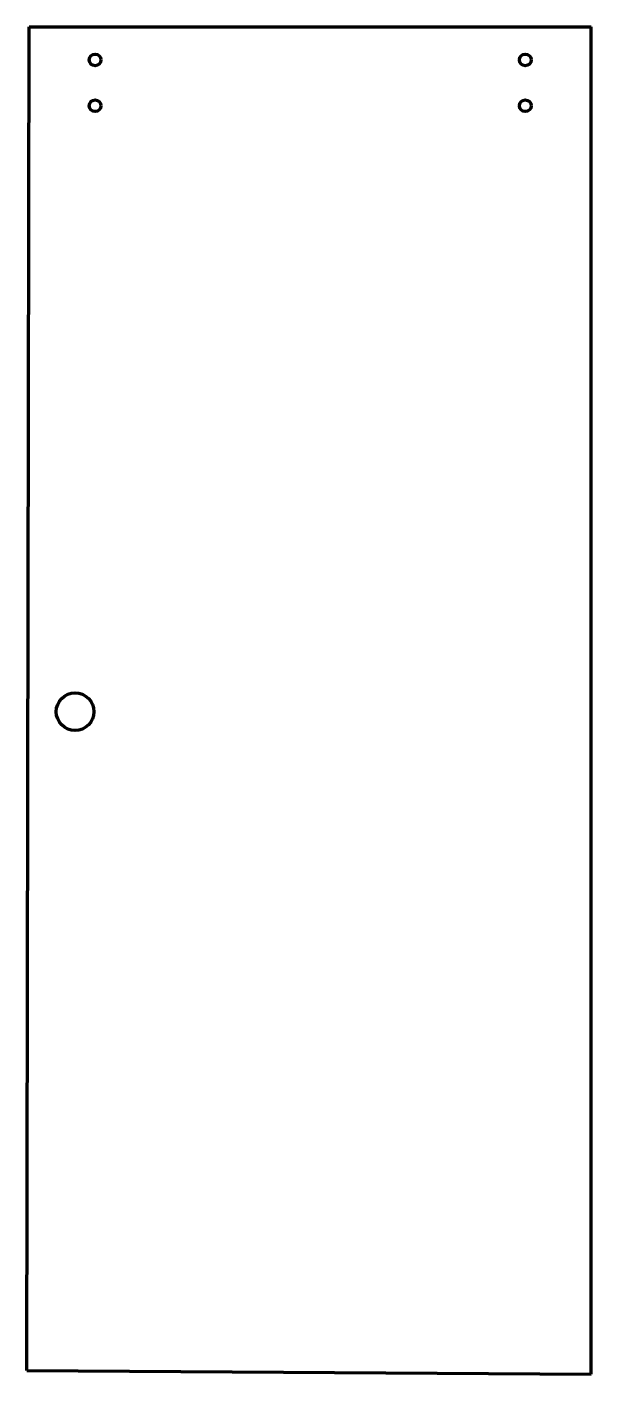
# Model space of a CAD drawing. Header units: inches. Extents: x 0 to 30, y 0 to 71.6.
import ezdxf

# ---------------------------------------------------------------- set-up
doc = ezdxf.new("R2010")
doc.units = ezdxf.units.IN
doc.header["$MEASUREMENT"] = 0
doc.layers.get('0').update_dxf_attribs({"linetype": 'CONTINUOUS'})

msp = doc.modelspace()

# ---------------------------------------------------------------- linework, layer by layer
at = {"color": 7, "lineweight": 90}
for p, q in [((0, 0.188), (0.125, 71.562)), ((0.125, 71.562), (30, 71.562)), ((30, 0), (30, 71.562)), ((0, 0.188), (30, 0))]:
    msp.add_line(p, q, dxfattribs=at)
for centre, radius in [((3.625, 69.812), 0.312), ((26.5, 69.812), 0.312), ((3.625, 67.375), 0.312), ((26.5, 67.375), 0.312), ((2.561, 35.188), 1)]:
    msp.add_circle(centre, radius, dxfattribs=at)

doc.saveas('drawing.dxf')
